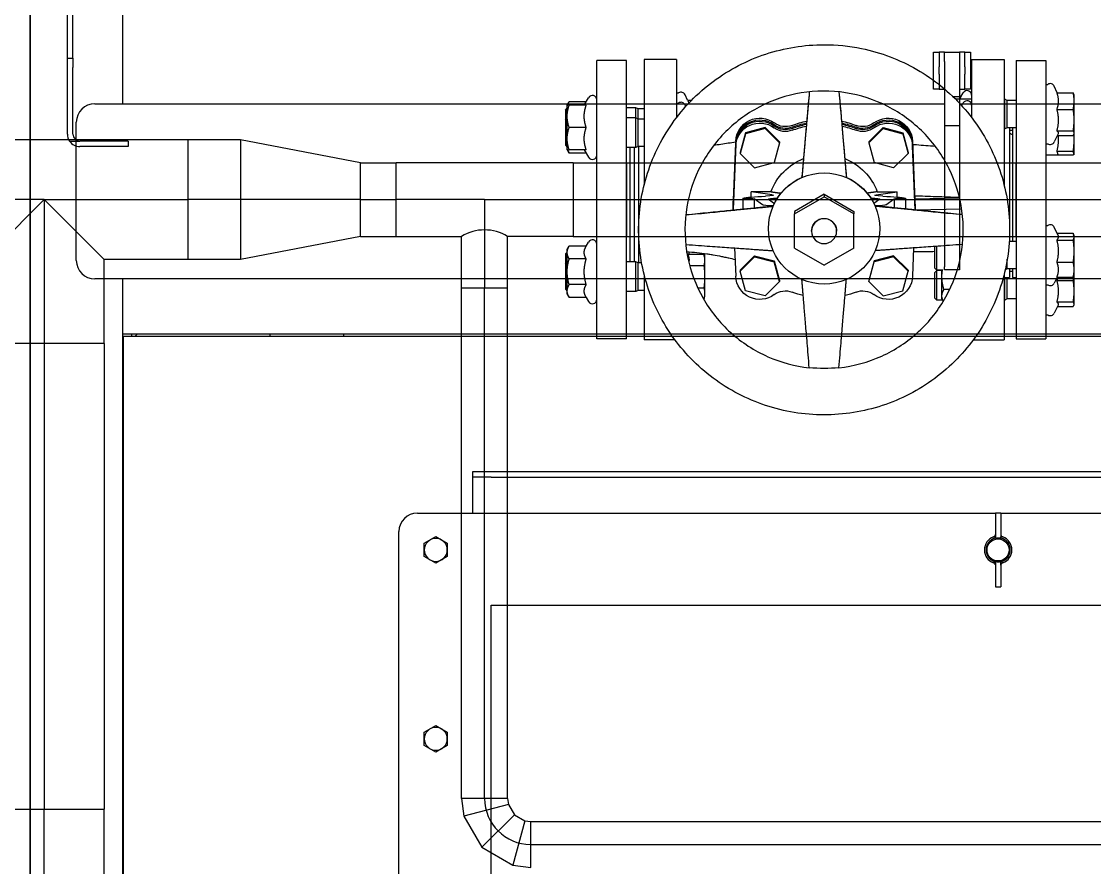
# Model space of a CAD drawing. Extents: x -681219 to -550379, y -242630 to -158199.
# Drawn here: x -578968 to -578386, y -225206 to -224747 of the extents above; entities that cross this region are included whole.
import ezdxf

# ---------------------------------------------------------------- set-up
doc = ezdxf.new("R2010")
doc.units = 0
doc.header["$LTSCALE"] = 1000
doc.linetypes.add('C2', pattern=[17, 14, -1, 1, -1])
doc.layers.get('0').update_dxf_attribs({"linetype": 'CONTINUOUS'})
for name, color, linetype in [('10', 1, 'CONTINUOUS'), ('11028800059', 7, 'CONTINUOUS'), ('AAD0803001', 7, 'CONTINUOUS'), ('C__USERS_YSV001_', 7, 'CONTINUOUS'), ('DOTE_油脂（绿）', 7, 'CONTINUOUS'), ('GBH01201', 7, 'CONTINUOUS'), ('GZDH011001341', 7, 'CONTINUOUS'), ('GZDH011002371', 7, 'CONTINUOUS'), ('GZDH011002691', 7, 'CONTINUOUS'), ('GZDH011002731', 7, 'CONTINUOUS'), ('GZDH011002771', 7, 'CONTINUOUS'), ('GZDH011002981', 7, 'CONTINUOUS'), ('GZDH011003011', 7, 'CONTINUOUS'), ('GZDH011003161', 7, 'CONTINUOUS'), ('GZDH011003171', 7, 'CONTINUOUS'), ('GZDH011030751', 7, 'CONTINUOUS'), ('GZDH011031641', 7, 'CONTINUOUS'), ('PIPE-双管', 4, 'CONTINUOUS'), ('PIPE-油脂（绿）', 3, 'CONTINUOUS'), ('PIPE-给水', 3, 'CONTINUOUS'), ('中心线', 4, 'C2'), ('辅助线', 11, 'CONTINUOUS')]:
    doc.layers.add(name, color=color, linetype=linetype)
doc.layers.add('HEAT EXCHANGER', color=1, linetype='CONTINUOUS', lineweight=25)

# ---------------------------------------------------------------- blocks, each defined once
blk = doc.blocks.new('HEAT EXCHANGER')
at = {"layer": 'HEAT EXCHANGER'}
for p, q in [((4184, -1528.5), (4184, -1028.5)), ((4187, -1528.5), (4187, -1028.5)), ((4184, -1528.5), (4187, -1528.5)), ((4184, -1533.5), (4184, -1528.5)), ((4187, -1528.5), (4187, -1533.5)), ((4184, -1569.7), (4184, -1533.5)), ((4187, -1569.7), (4187, -1533.5)), ((4185.16, -1573.5), (4190.8, -1573.5)), ((4217, -1573.5), (4190.8, -1573.5)), ((4217, -1576.5), (4190.8, -1576.5)), ((4217, -1573.5), (4217, -1576.5))]:
    blk.add_line(p, q, dxfattribs=at)
for radius, start, end in [(6.8, 180, 213.97448), (3.8, 180, 270), (6.8, 213.97448, 270)]:
    blk.add_arc((4190.8, -1569.7), radius, start, end, dxfattribs=at)
blk = doc.blocks.new('fushitu')
at = {"layer": '11028800059', "color": 7, "linetype": 'Continuous'}
for p, q in [((523.5, -1397), (523.5, -1408.74)), ((526.5, -1397), (523.5, -1397)), ((526.5, -1397), (526.5, -1408.74)), ((523.5, -1408.74), (523.5, -1409.86)), ((526.5, -1408.74), (526.5, -1409.86)), ((523.5, -1424.14), (523.5, -1425.26)), ((523.5, -1425.26), (523.5, -1437)), ((526.5, -1425.26), (526.5, -1424.14)), ((526.5, -1425.26), (526.5, -1437)), ((523.5, -1437), (526.5, -1437))]:
    blk.add_line(p, q, dxfattribs=at)
blk.add_circle((525, -1417), 6, dxfattribs=at)
for centre, radius, start, end in [((525, -1417), 7.44, 109.63834, 250.36167), ((525, -1417), 6.56, 104.67124, 255.32876), ((521.98, -1408.57), 1.52, 289.96797, 348.80133), ((525, -1440.96), 30.36, 86.86142, 93.13858), ((528.02, -1408.57), 1.52, 191.19621, 250.05279), ((525, -1417), 6.56, 284.67124, 75.32876), ((525, -1417), 7.44, 289.63834, 70.36167), ((521.98, -1425.43), 1.52, 11.19621, 70.05279), ((525, -1393.04), 30.36, 266.86142, 273.13858), ((528.02, -1425.43), 1.52, 109.96797, 168.80133)]:
    blk.add_arc(centre, radius, start, end, dxfattribs=at)
for centre, major_axis, start_param, end_param in [((525, -1421.48), (0, 10.98), 0.166528, 0.246893), ((525, -1421.48), (0, 10.98), 6.036292, 6.116657), ((525, -1412.52), (0, -10.98), 6.036292, 6.116657), ((525, -1412.52), (0, -10.98), 0.166528, 0.246893)]:
    blk.add_ellipse(centre, major_axis=major_axis, ratio=0.912903, start_param=start_param, end_param=end_param, dxfattribs=at)
for points, knots in [([(523.5, -1409.86), (523.5, -1409.94), (523.48, -1410.03), (523.42, -1410.2), (523.38, -1410.28), (523.24, -1410.45), (523.15, -1410.54), (522.98, -1410.66), (522.91, -1410.69), (522.75, -1410.77), (522.66, -1410.8), (522.55, -1410.83)], [0, 0, 0, 0, 0.25, 0.25, 0.5, 0.5, 0.75, 0.75, 0.875, 0.875, 1, 1, 1, 1]), ([(527.45, -1410.83), (527.34, -1410.8), (527.25, -1410.77), (527.09, -1410.7), (527.03, -1410.66), (526.85, -1410.54), (526.76, -1410.45), (526.63, -1410.29), (526.58, -1410.2), (526.52, -1410.03), (526.5, -1409.94), (526.5, -1409.86)], [0, 0, 0, 0, 0.125, 0.125, 0.25, 0.25, 0.5, 0.5, 0.75, 0.75, 1, 1, 1, 1]), ([(522.55, -1423.17), (522.66, -1423.2), (522.75, -1423.23), (522.91, -1423.3), (522.97, -1423.34), (523.15, -1423.46), (523.24, -1423.55), (523.37, -1423.71), (523.42, -1423.8), (523.48, -1423.97), (523.5, -1424.06), (523.5, -1424.14)], [0, 0, 0, 0, 0.125, 0.125, 0.25, 0.25, 0.5, 0.5, 0.75, 0.75, 1, 1, 1, 1]), ([(526.5, -1424.14), (526.5, -1424.06), (526.52, -1423.97), (526.58, -1423.8), (526.62, -1423.72), (526.76, -1423.55), (526.85, -1423.46), (527.02, -1423.34), (527.09, -1423.31), (527.25, -1423.23), (527.34, -1423.2), (527.45, -1423.17)], [0, 0, 0, 0, 0.25, 0.25, 0.5, 0.5, 0.75, 0.75, 0.875, 0.875, 1, 1, 1, 1])]:
    blk.add_open_spline(points, degree=3, knots=knots, dxfattribs=at)
at = {"layer": 'AAD0803001', "color": 7, "linetype": 'Continuous'}
for p, q in [((213.77, -1413.41), (220, -1409.81)), ((213.77, -1417), (213.77, -1413.41)), ((220, -1409.81), (226.23, -1413.41)), ((226.23, -1413.41), (226.23, -1417)), ((213.77, -1420.6), (213.77, -1417)), ((226.23, -1417), (226.23, -1420.6)), ((220, -1424.19), (213.77, -1420.6)), ((226.23, -1420.6), (220, -1424.19)), ((213.77, -1515.91), (220, -1512.31)), ((220, -1512.31), (226.23, -1515.91)), ((213.77, -1519.5), (213.77, -1515.91)), ((226.23, -1515.91), (226.23, -1519.5)), ((213.77, -1523.1), (213.77, -1519.5)), ((220, -1526.69), (213.77, -1523.1)), ((226.23, -1523.1), (220, -1526.69)), ((226.23, -1519.5), (226.23, -1523.1))]:
    blk.add_line(p, q, dxfattribs=at)
for centre, start, end in [((220, -1417), 0, 180), ((220, -1417), 180, 0), ((220, -1519.5), 0, 180), ((220, -1519.5), 180, 0)]:
    blk.add_arc(centre, 6.23, start, end, dxfattribs=at)
at = {"layer": 'C__USERS_YSV001_', "color": 7, "linetype": 'Continuous'}
for p, q in [((170, -1300), (170, -1301)), ((50.5, -1420), (50, -1420))]:
    blk.add_line(p, q, dxfattribs=at)
at = {"layer": 'GBH01201', "color": 7, "linetype": 'Continuous'}
for p, q in [((50.5, -1434.5), (50, -1434.5)), ((50, -1471.5), (50.5, -1471.5))]:
    blk.add_line(p, q, dxfattribs=at)
at = {"layer": 'GZDH011001341', "color": 7, "linetype": 'Continuous'}
for p, q in [((57, -1301), (58, -1300)), ((130, -1300), (130, -1301)), ((50, -1308), (50.5, -1307.5)), ((50.5, -1380), (50, -1380))]:
    blk.add_line(p, q, dxfattribs=at)
at = {"layer": 'GZDH011002371', "color": 7, "linetype": 'Continuous'}
for p, q in [((210, -1397), (523.5, -1397)), ((526.5, -1397), (840, -1397)), ((200, -1837), (200, -1407)), ((250, -1797), (250, -1447)), ((250, -1447), (800, -1447))]:
    blk.add_line(p, q, dxfattribs=at)
blk.add_arc((210, -1407), 10, 90, 180, dxfattribs=at)
at = {"layer": 'GZDH011002691', "color": 7, "linetype": 'Continuous'}
for p, q in [((50.5, -1301), (50.5, -1307.8)), ((50.5, -1301), (1949.5, -1301)), ((50.5, -1307.8), (50.5, -1800))]:
    blk.add_line(p, q, dxfattribs=at)
at = {"layer": 'GZDH011002731', "color": 7, "linetype": 'Continuous'}
for p, q in [((490, -1155), (490, -1147)), ((490, -1147), (493, -1147)), ((496, -1147), (493, -1147)), ((493, -1147), (493, -1155)), ((507, -1147), (504, -1147)), ((507, -1147), (510, -1147)), ((507, -1155), (507, -1147)), ((510, -1147), (510, -1155)), ((490, -1159), (490, -1155)), ((493, -1159), (493, -1155)), ((507, -1155), (507, -1159)), ((510, -1155), (510, -1159)), ((490, -1167), (490, -1159)), ((493, -1159), (493, -1167)), ((507, -1167), (507, -1159)), ((510, -1159), (510, -1167)), ((493, -1167), (490, -1167)), ((493, -1167), (496, -1167)), ((504, -1167), (507, -1167)), ((510, -1167), (507, -1167))]:
    blk.add_line(p, q, dxfattribs=at)
at = {"layer": 'GZDH011002771', "color": 7, "linetype": 'Continuous'}
blk.add_line((50, -1100), (50, -1175), dxfattribs=at)
at = {"layer": 'GZDH011002981', "color": 7, "linetype": 'Continuous'}
for p, q in [((50, -1270), (50, -1295.5)), ((50, -1295.5), (50, -1300)), ((1950, -1300), (50, -1300))]:
    blk.add_line(p, q, dxfattribs=at)
at = {"layer": 'GZDH011003011', "color": 7, "linetype": 'Continuous'}
for p, q in [((0, 1800), (0, -1800)), ((0, -1800), (0, 1800)), ((50, -1300), (50, -1800))]:
    blk.add_line(p, q, dxfattribs=at)
at = {"layer": 'GZDH011003161', "color": 7, "linetype": 'Continuous'}
for p, q in [((496, -1152), (496, -1147)), ((496, -1147), (504, -1147)), ((496, -1152), (496, -1187)), ((504, -1147), (504, -1152)), ((504, -1152), (504, -1187)), ((496, -1187), (496, -1263.39)), ((504, -1187), (496, -1187)), ((504, -1187), (504, -1263.39)), ((496, -1265), (496, -1263.39)), ((504, -1265), (496, -1265)), ((504, -1263.39), (504, -1265))]:
    blk.add_line(p, q, dxfattribs=at)
at = {"layer": 'GZDH011003171', "color": 7, "linetype": 'Continuous'}
for p, q in [((35, -1175), (496, -1175)), ((504, -1175), (1496, -1175)), ((25, -1260), (25, -1185)), ((1965, -1270), (35, -1270))]:
    blk.add_line(p, q, dxfattribs=at)
for centre, start, end in [((35, -1185), 90, 180), ((35, -1260), 180, 270)]:
    blk.add_arc(centre, 10, start, end, dxfattribs=at)
at = {"layer": 'GZDH011030751', "color": 7, "linetype": 'Continuous'}
for p, q in [((240, -1374.5), (250, -1374.5)), ((240, -1377.5), (240, -1374.5)), ((240, -1381.3), (240, -1377.5)), ((250, -1377.5), (240, -1377.5)), ((250, -1374.5), (800, -1374.5)), ((250, -1377.5), (800, -1377.5)), ((240, -1397), (240, -1381.3))]:
    blk.add_line(p, q, dxfattribs=at)
at = {"layer": 'GZDH011031641', "color": 7, "linetype": 'Continuous'}
for p, q in [((50.5, -1303), (50, -1303)), ((55, -1300), (55, -1301))]:
    blk.add_line(p, q, dxfattribs=at)
at = {"layer": '辅助线'}
blk.add_blockref('HEAT EXCHANGER', (-4163.82, 378.26), dxfattribs=at)
blk = doc.blocks.new('24SE')
at = {"layer": '10', "color": 0}
for p, q in [((-549017.46, -184610.71), (-549017.46, -184459.78)), ((-549001.36, -184459.78), (-549017.46, -184459.78)), ((-549001.36, -184610.71), (-549001.36, -184459.78)), ((-548991.8, -184459.28), (-548991.8, -184527.19)), ((-548974.19, -184459.28), (-548991.8, -184459.28)), ((-548974.19, -184459.28), (-548974.19, -184490.69)), ((-548814.2, -184459.28), (-548814.2, -184490.69)), ((-548814.2, -184459.28), (-548796.59, -184459.28)), ((-548796.59, -184459.28), (-548796.59, -184527.19)), ((-548790.05, -184459.78), (-548790.05, -184610.71)), ((-548790.05, -184459.78), (-548773.95, -184459.78)), ((-548773.95, -184459.78), (-548773.95, -184610.71)), ((-548773.95, -184472.72), (-548772.87, -184472.72)), ((-548767.72, -184477.22), (-548769.35, -184473.71)), ((-549024.32, -184484.04), (-549021.96, -184479.96)), ((-548974.19, -184477.37), (-548973.11, -184477.37)), ((-548968.23, -184481.27), (-548969.59, -184478.37)), ((-548819.98, -184479.53), (-548824.14, -184479.53)), ((-548819.98, -184479.53), (-548818.71, -184477.32)), ((-548767.99, -184477.22), (-548759.2, -184477.22)), ((-548758.76, -184478.25), (-548758.82, -184478.02)), ((-548758.76, -184478.25), (-548758.76, -184481.75)), ((-549034.56, -184486.66), (-549033.56, -184485.65)), ((-549033.56, -184484.04), (-549032.48, -184482.17)), ((-549033.56, -184490.08), (-549033.56, -184484.04)), ((-549023.24, -184482.17), (-549032.48, -184482.17)), ((-549023.24, -184484.04), (-549032.48, -184484.04)), ((-548996.33, -184485.42), (-549001.36, -184485.42)), ((-548996.33, -184490.89), (-548996.33, -184485.42)), ((-548995.09, -184486.04), (-548996.33, -184485.42)), ((-548974.19, -184482.84), (-548973.11, -184482.84)), ((-548969.2, -184484.67), (-548969.59, -184483.84)), ((-548968.23, -184481.27), (-548966.01, -184481.27)), ((-548814.2, -184480.77), (-548822.88, -184480.77)), ((-548819.56, -184484.26), (-548818.71, -184482.79)), ((-548796.09, -184480.77), (-548796.59, -184480.77)), ((-548796.09, -184496.87), (-548796.09, -184480.77)), ((-548794.86, -184481.39), (-548796.09, -184480.77)), ((-548794.86, -184496.25), (-548794.86, -184481.39)), ((-548790.05, -184481.39), (-548794.86, -184481.39)), ((-548758.76, -184481.75), (-548758.76, -184492.09)), ((-549034.56, -184486.66), (-549034.56, -184492.13)), ((-549034.56, -184492.13), (-549033.56, -184491.12)), ((-549033.56, -184502.15), (-549033.56, -184490.08)), ((-548996.33, -184490.89), (-549001.36, -184490.89)), ((-548996.33, -184506.99), (-548996.33, -184490.89)), ((-548995.09, -184491.51), (-548996.33, -184490.89)), ((-548995.09, -184491.51), (-548995.09, -184486.04)), ((-548991.8, -184486.04), (-548995.09, -184486.04)), ((-548995.09, -184506.37), (-548995.09, -184491.51)), ((-548991.8, -184491.51), (-548995.09, -184491.51)), ((-548767.99, -184486.29), (-548759.2, -184486.29)), ((-549034.56, -184492.13), (-549034.56, -184505.76)), ((-549023.24, -184496.11), (-549032.48, -184496.11)), ((-548926.2, -184496.1), (-548936.86, -184498.95)), ((-548926.2, -184496.66), (-548936.86, -184499.51)), ((-548918.4, -184503.89), (-548926.2, -184496.1)), ((-548926.2, -184496.1), (-548926.2, -184496.66)), ((-548918.4, -184504.45), (-548926.2, -184496.66)), ((-548869.99, -184503.89), (-548862.19, -184496.1)), ((-548869.99, -184504.45), (-548862.19, -184496.66)), ((-548862.19, -184496.1), (-548851.53, -184498.95)), ((-548862.19, -184496.1), (-548862.19, -184496.66)), ((-548862.19, -184496.66), (-548851.53, -184499.51)), ((-548796.09, -184496.87), (-548796.59, -184496.87)), ((-548794.86, -184496.25), (-548796.09, -184496.87)), ((-548790.05, -184496.25), (-548794.86, -184496.25)), ((-548793.58, -184496.25), (-548793.58, -184557.94)), ((-548792.07, -184496.25), (-548792.07, -184557.94)), ((-548758.76, -184492.09), (-548758.76, -184499.16)), ((-549033.56, -184508.19), (-549033.56, -184502.15)), ((-548936.86, -184498.95), (-548939.72, -184509.59)), ((-548936.86, -184499.51), (-548939.72, -184510.15)), ((-548936.86, -184498.95), (-548936.86, -184499.51)), ((-548851.53, -184498.95), (-548848.67, -184509.59)), ((-548851.53, -184498.95), (-548851.53, -184499.51)), ((-548851.53, -184499.51), (-548848.67, -184510.15)), ((-548792.07, -184497.69), (-548793.58, -184497.69)), ((-548792.07, -184500.13), (-548793.58, -184499.26)), ((-548767.34, -184499.62), (-548769.35, -184503.93)), ((-548767.99, -184497.89), (-548759.2, -184497.89)), ((-548767.72, -184500.42), (-548759.2, -184500.42)), ((-548758.76, -184499.38), (-548758.82, -184499.62)), ((-548758.76, -184499.16), (-548758.76, -184499.38)), ((-548758.76, -184499.38), (-548758.76, -184502.93)), ((-548758.76, -184502.93), (-548758.76, -184510.94)), ((-549034.56, -184505.76), (-549033.56, -184506.76)), ((-549033.56, -184508.19), (-549032.48, -184510.05)), ((-549023.24, -184508.19), (-549032.48, -184508.19)), ((-549024.32, -184508.19), (-549021.96, -184512.26)), ((-548996.33, -184506.99), (-549001.36, -184506.99)), ((-548999.35, -184568.97), (-548999.35, -184506.99)), ((-548997.08, -184568.97), (-548997.08, -184506.99)), ((-548995.09, -184506.37), (-548996.33, -184506.99)), ((-548991.8, -184506.37), (-548995.09, -184506.37)), ((-548994.82, -184506.37), (-548994.82, -184569.59)), ((-548943.54, -184539.85), (-548942.13, -184504.55)), ((-548942.13, -184505.23), (-548943.54, -184540.53)), ((-548943.51, -184540.84), (-548942.13, -184506.22)), ((-548942.13, -184503.57), (-548943.48, -184537.36)), ((-548918.4, -184504.45), (-548921.25, -184515.09)), ((-548918.4, -184503.89), (-548918.4, -184504.45)), ((-548869.99, -184503.89), (-548869.99, -184504.45)), ((-548869.99, -184504.45), (-548867.14, -184515.09)), ((-548846.26, -184503.57), (-548844.97, -184535.86)), ((-548844.85, -184539.85), (-548846.26, -184504.55)), ((-548846.26, -184505.23), (-548844.85, -184540.53)), ((-548844.88, -184540.84), (-548846.26, -184506.22)), ((-548834.33, -184505.78), (-548834.33, -184506.37)), ((-548773.95, -184504.92), (-548772.87, -184504.92)), ((-548767.99, -184508.9), (-548759.2, -184508.9)), ((-549023.24, -184510.05), (-549032.48, -184510.05)), ((-548939.72, -184509.59), (-548939.72, -184510.15)), ((-548939.72, -184510.15), (-548931.92, -184517.94)), ((-548848.67, -184510.15), (-548856.48, -184517.94)), ((-548848.67, -184509.59), (-548848.67, -184510.15)), ((-548773.95, -184510.94), (-548758.86, -184510.94)), ((-548931.92, -184517.94), (-548921.25, -184515.09)), ((-548856.48, -184517.94), (-548867.14, -184515.09)), ((-548906.27, -184523.16), (-548906.25, -184522.92)), ((-548906.27, -184523.3), (-548906.27, -184523.16)), ((-548882.14, -184522.92), (-548882.12, -184523.16)), ((-548882.12, -184523.3), (-548882.12, -184523.16)), ((-548923.01, -184530.98), (-548933.78, -184530.98)), ((-548933.78, -184533.84), (-548933.78, -184530.98)), ((-548922.45, -184532.66), (-548933.78, -184530.98)), ((-548894.2, -184532.35), (-548910.3, -184541.62)), ((-548894.2, -184532.35), (-548878.1, -184541.62)), ((-548894.2, -184532.35), (-548894.2, -184533.72)), ((-548865.94, -184532.66), (-548854.61, -184530.98)), ((-548865.38, -184530.98), (-548854.61, -184530.98)), ((-548854.61, -184533.84), (-548854.61, -184530.98)), ((-548943.54, -184537.56), (-548943.54, -184539.85)), ((-548943.48, -184537.36), (-548943.48, -184536.05)), ((-548943.48, -184536.05), (-548943.43, -184536.05)), ((-548938.37, -184534.44), (-548938.37, -184540.33)), ((-548927.7, -184538.05), (-548932.15, -184534.86)), ((-548932.15, -184534.86), (-548932.15, -184539.72)), ((-548924.34, -184535.03), (-548921.19, -184537.28)), ((-548910.3, -184542.99), (-548894.2, -184533.72)), ((-548878.1, -184542.99), (-548894.2, -184533.72)), ((-548864.06, -184535.03), (-548867.2, -184537.28)), ((-548860.69, -184538.05), (-548856.24, -184534.86)), ((-548856.24, -184534.86), (-548856.24, -184539.72)), ((-548850.02, -184534.44), (-548850.02, -184540.33)), ((-548844.97, -184534.77), (-548820.75, -184534.31)), ((-548844.85, -184537.78), (-548844.97, -184534.77)), ((-548844.97, -184534.77), (-548844.97, -184535.86)), ((-548844.85, -184537.78), (-548844.85, -184539.85)), ((-548943.54, -184539.85), (-548943.53, -184540.19)), ((-548943.54, -184540.84), (-548943.54, -184540.53)), ((-548922.1, -184538.73), (-548921.86, -184538.71)), ((-548921.86, -184538.85), (-548921.86, -184538.71)), ((-548910.3, -184541.62), (-548910.3, -184542.99)), ((-548910.3, -184561.54), (-548910.3, -184542.99)), ((-548878.1, -184541.62), (-548878.1, -184542.99)), ((-548878.1, -184561.54), (-548878.1, -184542.99)), ((-548866.53, -184538.71), (-548866.29, -184538.73)), ((-548866.53, -184538.85), (-548866.53, -184538.71)), ((-548844.85, -184539.85), (-548844.87, -184540.19)), ((-548844.85, -184540.79), (-548819.58, -184540.31)), ((-548844.85, -184540.53), (-548844.85, -184540.84)), ((-548773.95, -184549.27), (-548772.87, -184549.27)), ((-548900.99, -184552.27), (-548900.99, -184552.34)), ((-548887.4, -184552.27), (-548887.4, -184552.34)), ((-548767.49, -184554.26), (-548769.35, -184550.26)), ((-548767.87, -184553.43), (-548759.2, -184553.43)), ((-548758.76, -184554.8), (-548758.91, -184554.26)), ((-548758.76, -184554.8), (-548758.76, -184555.32)), ((-548758.76, -184555.32), (-548758.76, -184563.18)), ((-549033.56, -184562.3), (-549032.48, -184560.43)), ((-549023.24, -184560.43), (-549032.48, -184560.43)), ((-549023.24, -184560.43), (-549021.96, -184558.23)), ((-548942.74, -184561.46), (-548942.13, -184576.81)), ((-548910.3, -184561.54), (-548894.2, -184570.81)), ((-548878.1, -184561.54), (-548894.2, -184570.81)), ((-548845.65, -184561.46), (-548846.26, -184576.81)), ((-548834.33, -184560.66), (-548834.33, -184572.18)), ((-548833.09, -184573.42), (-548833.09, -184560.58)), ((-548790.05, -184557.94), (-548793.78, -184557.94)), ((-548767.99, -184557.21), (-548759.2, -184557.21)), ((-549034.56, -184564.73), (-549033.56, -184563.72)), ((-549034.56, -184564.73), (-549034.56, -184570.2)), ((-549033.56, -184563.92), (-549033.56, -184562.3)), ((-549033.56, -184574.38), (-549033.56, -184563.92)), ((-548968.23, -184564.82), (-548968.64, -184563.94)), ((-548968.23, -184564.82), (-548959.43, -184564.82)), ((-548959, -184566.45), (-548959.43, -184564.82)), ((-548959, -184564.45), (-548959, -184566.26)), ((-548959, -184566.26), (-548959, -184566.45)), ((-548959, -184566.45), (-548959, -184567.87)), ((-548939.72, -184573.44), (-548931.92, -184565.66)), ((-548939.72, -184574.01), (-548931.92, -184566.22)), ((-548931.92, -184565.66), (-548921.25, -184568.51)), ((-548931.92, -184565.66), (-548931.92, -184566.22)), ((-548931.92, -184566.22), (-548921.25, -184569.07)), ((-548856.48, -184565.66), (-548867.14, -184568.51)), ((-548856.48, -184566.22), (-548867.14, -184569.07)), ((-548848.67, -184573.44), (-548856.48, -184565.66)), ((-548856.48, -184565.66), (-548856.48, -184566.22)), ((-548848.67, -184574.01), (-548856.48, -184566.22)), ((-548758.76, -184563.18), (-548758.76, -184573.22)), ((-549034.56, -184570.2), (-549033.56, -184569.2)), ((-549034.56, -184570.2), (-549034.56, -184583.83)), ((-549023.24, -184567.41), (-549032.48, -184567.41)), ((-548996.33, -184568.97), (-549001.36, -184568.97)), ((-548996.33, -184585.07), (-548996.33, -184568.97)), ((-548995.09, -184569.59), (-548996.33, -184568.97)), ((-548995.09, -184584.45), (-548995.09, -184569.59)), ((-548993.19, -184569.59), (-548995.09, -184569.59)), ((-548967.13, -184570.92), (-548959.43, -184570.92)), ((-548959, -184567.87), (-548959, -184577.02)), ((-548921.25, -184568.51), (-548918.4, -184579.14)), ((-548921.25, -184568.51), (-548921.25, -184569.07)), ((-548918.4, -184579.71), (-548921.25, -184569.07)), ((-548867.14, -184568.51), (-548869.99, -184579.14)), ((-548869.99, -184579.71), (-548867.14, -184569.07)), ((-548867.14, -184568.51), (-548867.14, -184569.07)), ((-548834.33, -184572.18), (-548833.09, -184573.42)), ((-548794.86, -184572.8), (-548795.97, -184573.35)), ((-548794.86, -184572.8), (-548794.86, -184567.57)), ((-548790.05, -184572.8), (-548794.86, -184572.8)), ((-548793.58, -184572.8), (-548793.58, -184577.51)), ((-548792.07, -184572.8), (-548792.07, -184577.51)), ((-548767.99, -184569.14), (-548759.2, -184569.14)), ((-549033.56, -184584.83), (-549033.56, -184574.38)), ((-548991.8, -184576.01), (-548991.8, -184611.21)), ((-548959, -184577.02), (-548959, -184586.17)), ((-548939.72, -184573.44), (-548939.72, -184574.01)), ((-548936.86, -184584.64), (-548939.72, -184574.01)), ((-548851.53, -184584.64), (-548848.67, -184574.01)), ((-548848.67, -184573.44), (-548848.67, -184574.01)), ((-548834.33, -184574.86), (-548833.09, -184573.62)), ((-548834.33, -184574.86), (-548834.33, -184588.49)), ((-548830.3, -184573.42), (-548833.09, -184573.42)), ((-548833.09, -184589.72), (-548833.09, -184573.62)), ((-548830.3, -184573.62), (-548833.09, -184573.62)), ((-548830.3, -184577.02), (-548830.3, -184573.3)), ((-548830.3, -184587.47), (-548830.3, -184577.02)), ((-548796.59, -184576.01), (-548796.59, -184611.21)), ((-548796.59, -184577.51), (-548793.58, -184577.51)), ((-548796.09, -184589.72), (-548796.09, -184577.51)), ((-548794.86, -184589.1), (-548794.86, -184577.51)), ((-548792.07, -184574.24), (-548793.58, -184574.24)), ((-548792.07, -184577.51), (-548790.05, -184577.51)), ((-548767.87, -184577.3), (-548769.35, -184580.48)), ((-548767.99, -184577.3), (-548759.2, -184577.3)), ((-548758.76, -184575.93), (-548758.91, -184576.48)), ((-548758.76, -184573.22), (-548758.76, -184575.93)), ((-548758.76, -184575.93), (-548758.76, -184584.94)), ((-549034.56, -184583.83), (-549033.56, -184584.84)), ((-549033.56, -184586.45), (-549033.56, -184584.83)), ((-549023.24, -184581.35), (-549032.48, -184581.35)), ((-548995.09, -184584.45), (-548996.33, -184585.07)), ((-548991.8, -184584.45), (-548995.09, -184584.45)), ((-548962.72, -184583.12), (-548959.43, -184583.12)), ((-548926.2, -184587.49), (-548936.86, -184584.64)), ((-548918.4, -184579.71), (-548926.2, -184587.49)), ((-548918.4, -184579.14), (-548918.4, -184579.71)), ((-548869.99, -184579.14), (-548869.99, -184579.71)), ((-548869.99, -184579.71), (-548862.19, -184587.49)), ((-548862.19, -184587.49), (-548851.53, -184584.64)), ((-548826.08, -184583.99), (-548829.22, -184583.99)), ((-548773.95, -184581.47), (-548772.87, -184581.47)), ((-548767.99, -184579.14), (-548759.2, -184579.14)), ((-549033.56, -184586.45), (-549032.48, -184588.32)), ((-549023.24, -184588.32), (-549032.48, -184588.32)), ((-549023.24, -184588.32), (-549021.96, -184590.53)), ((-548996.33, -184585.07), (-549001.36, -184585.07)), ((-548959.56, -184589.22), (-548959.43, -184589.22)), ((-548959, -184587.58), (-548959.43, -184589.22)), ((-548959, -184586.17), (-548959, -184587.58)), ((-548834.33, -184588.49), (-548833.09, -184589.72)), ((-548829.94, -184589.72), (-548833.09, -184589.72)), ((-548830.3, -184589.09), (-548830.3, -184587.47)), ((-548830.3, -184589.09), (-548829.54, -184590.41)), ((-548796.09, -184589.72), (-548796.59, -184589.72)), ((-548794.86, -184589.1), (-548796.09, -184589.72)), ((-548790.05, -184589.1), (-548794.86, -184589.1)), ((-548758.76, -184584.94), (-548758.76, -184592.01)), ((-548767.34, -184592.47), (-548769.35, -184596.78)), ((-548767.99, -184590.74), (-548759.2, -184590.74)), ((-548767.72, -184593.27), (-548759.2, -184593.27)), ((-548758.76, -184592.24), (-548758.82, -184592.47)), ((-548758.76, -184592.01), (-548758.76, -184592.24)), ((-548773.95, -184597.77), (-548772.87, -184597.77)), ((-549001.36, -184610.71), (-549017.46, -184610.71)), ((-548975.16, -184611.21), (-548991.8, -184611.21)), ((-548813.23, -184611.21), (-548796.59, -184611.21)), ((-548790.05, -184610.71), (-548773.95, -184610.71))]:
    blk.add_line(p, q, dxfattribs=at)
for centre, start, end in [((-548771.54, -184474.73), 25, 123.55731), ((-549019.87, -184481.17), 0, 150), ((-548971.78, -184479.39), 25, 123.55731), ((-548816.62, -184478.53), 0, 150), ((-548971.78, -184484.86), 25, 123.55731), ((-548816.62, -184484), 0, 150), ((-548771.54, -184502.91), 236.44269, 335), ((-549019.87, -184511.05), 210, 0), ((-548771.54, -184551.28), 25, 123.55731), ((-549019.87, -184559.44), 0, 150), ((-548771.54, -184579.45), 236.44269, 335), ((-549019.87, -184589.32), 210, 0), ((-548771.54, -184595.76), 236.44269, 335)]:
    blk.add_arc(centre, 2.41, start, end, dxfattribs=at)
at = {"layer": '10', "color": 0, "extrusion": (0, 0, -1)}
for centre, major_axis, ratio, start_param, end_param in [((-548929.06, -184504.09), (-13.08, 0), 0.997554, 0.039817, 2.214192), ((-548929.06, -184505.07), (-13.08, 0), 0.997554, 0.039817, 2.214192), ((-548859.33, -184504.09), (13.08, 0), 0.997554, 4.068994, 6.243368), ((-548859.33, -184505.07), (13.08, 0), 0.997554, 4.068994, 6.243368), ((-548929.06, -184505.75), (-13.08, 0), 0.997554, 0.039817, 2.214192), ((-548929.06, -184506.74), (-13.08, 0), 0.997554, 0.039817, 2.214192), ((-548915.18, -184485.62), (10.06, 0), 0.997554, 1.196312, 2.214192), ((-548915.18, -184486.6), (10.06, 0), 0.997554, 1.196312, 2.214192), ((-548915.18, -184487.28), (-10.06, 0), 0.997554, 4.337905, 5.355784), ((-548915.18, -184488.27), (-10.06, 0), 0.997554, 4.337905, 5.355784), ((-548894.2, -184538.87), (-47.29, 0), 0.997554, 1.196312, 1.369856), ((-548894.2, -184539.85), (-47.29, 0), 0.997554, 1.196312, 1.367986), ((-548894.2, -184540.53), (-47.29, 0), 0.997554, 1.196312, 1.366697), ((-548894.2, -184541.52), (-47.29, 0), 0.997554, 1.196312, 1.364826), ((-548894.2, -184538.87), (-47.29, 0), 0.997554, 1.771737, 1.945281), ((-548894.2, -184539.85), (-47.29, 0), 0.997554, 1.773606, 1.945281), ((-548894.2, -184540.53), (-47.29, 0), 0.997554, 1.774895, 1.945281), ((-548894.2, -184541.52), (-47.29, 0), 0.997554, 1.776767, 1.945281), ((-548873.22, -184485.62), (-10.06, 0), 0.997554, 4.068994, 5.086873), ((-548873.22, -184486.6), (-10.06, 0), 0.997554, 4.068994, 5.086873), ((-548873.22, -184487.28), (10.06, 0), 0.997554, 0.927401, 1.945281), ((-548873.22, -184488.27), (10.06, 0), 0.997554, 0.927401, 1.945281), ((-548859.33, -184505.75), (13.08, 0), 0.997554, 4.068994, 6.243368), ((-548859.33, -184506.74), (13.08, 0), 0.997554, 4.068994, 6.243368), ((-548894.2, -184541.52), (-30.69, 0), 0.997554, 0.351453, 1.197253), ((-548894.2, -184541.52), (30.69, 0), 0.997554, 5.085932, 5.931732), ((-548894.2, -184550.89), (-30.19, 0), 0.997554, 1.159279, 1.982313), ((-548894.2, -184550.75), (-30.19, 0), 0.997554, 0.411517, 1.159279), ((-548894.2, -184550.89), (-30.19, 0), 0.997554, 0.411517, 1.159279), ((-548894.2, -184550.75), (30.19, 0), 0.997554, 5.123906, 5.871668), ((-548894.2, -184550.89), (30.19, 0), 0.997554, 5.123906, 5.871668), ((-548914.32, -184534.96), (-25.16, 0), 0.069902, 0.297783, 1.087952), ((-548939.48, -184534.96), (7.46, 0), 0.069902, 4.86128, 6.08889), ((-548916.69, -184537.97), (-11.07, 0), 0.069902, 5.196916, 6.186038), ((-548929.74, -184532.9), (8.05, 0), 0.069902, 5.844141, 7.371137), ((-548914.32, -184534.96), (-10.06, 0), 0.069902, 6.186038, 7.311717), ((-548874.07, -184534.96), (10.06, 0), 0.069902, 5.254653, 6.380333), ((-548858.66, -184532.9), (-8.05, 0), 0.069902, 5.195234, 6.722229), ((-548871.71, -184537.97), (11.07, 0), 0.069902, 0.097148, 1.086269), ((-548874.07, -184534.96), (25.16, 0), 0.069902, 5.195234, 5.985403), ((-548848.92, -184534.96), (-7.46, 0), 0.069902, 0.194295, 1.421905), ((-548894.2, -184550.89), (-30.19, 0), 0.997554, 5.871668, 6.694702), ((-548894.2, -184550.89), (30.19, 0), 0.997554, 5.871668, 6.694702), ((-548894.2, -184552.27), (-6.79, 0), 0.997554, 0, 3.141593), ((-548894.2, -184550.89), (-30.19, 0), 0.997554, 5.123906, 5.871668), ((-548894.2, -184550.89), (30.19, 0), 0.997554, 0.411517, 1.159279), ((-548929.06, -184576.29), (-13.08, 0), 0.997554, 4.068994, 6.243368), ((-548894.2, -184550.89), (-30.19, 0), 0.997554, 4.300872, 5.123906), ((-548859.33, -184576.29), (13.08, 0), 0.997554, 0.039817, 2.214192), ((-548915.18, -184594.76), (-10.06, 0), 0.997554, 0.927401, 1.945281), ((-548873.22, -184594.76), (10.06, 0), 0.997554, 4.337905, 5.355784), ((-548894.2, -184541.52), (-47.29, 0), 0.997554, 4.954386, 5.086873), ((-548894.2, -184541.52), (-47.29, 0), 0.997554, 4.337905, 4.470392), ((-548894.2, -184551.57), (-75.47, 0), 0.997554, 4.605531, 4.819247)]:
    blk.add_ellipse(centre, major_axis=major_axis, ratio=ratio, start_param=start_param, end_param=end_param, dxfattribs=at)
blk.add_ellipse((-548894.2, -184552.34), major_axis=(6.79, 0), ratio=0.997554, dxfattribs=at)
at = {"layer": '10', "color": 0}
for points, knots in [([(-548894.2, -184451.2), (-548904.93, -184451.2), (-548915.67, -184452.92), (-548936.05, -184459.67), (-548945.69, -184464.68), (-548962.91, -184477.47), (-548970.48, -184485.26), (-548982.79, -184502.81), (-548987.52, -184512.57), (-548993.67, -184533.09), (-548995.09, -184543.84), (-548994.46, -184565.25), (-548992.41, -184575.9), (-548985.07, -184596.02), (-548979.77, -184605.49), (-548966.46, -184622.28), (-548958.44, -184629.61), (-548940.51, -184641.37), (-548930.59, -184645.81), (-548909.85, -184651.35), (-548899.04, -184652.45), (-548877.6, -184651.2), (-548866.99, -184648.85), (-548847.04, -184640.94), (-548837.71, -184635.37), (-548821.26, -184621.59), (-548814.16, -184613.38), (-548802.9, -184595.15), (-548798.75, -184585.12), (-548793.81, -184564.28), (-548793.02, -184553.46), (-548794.9, -184532.13), (-548797.57, -184521.62), (-548806.08, -184501.96), (-548811.92, -184492.82), (-548826.19, -184476.83), (-548834.62, -184469.98), (-548853.22, -184459.28), (-548863.38, -184455.42), (-548880.56, -184451.89), (-548887.38, -184451.2), (-548894.2, -184451.2)], [0, 0, 0, 0, 0.320162, 0.320162, 0.640293, 0.640293, 0.96034, 0.96034, 1.280284, 1.280284, 1.600148, 1.600148, 1.919985, 1.919985, 2.239861, 2.239861, 2.559823, 2.559823, 2.879888, 2.879888, 3.200029, 3.200029, 3.52019, 3.52019, 3.840309, 3.840309, 4.160337, 4.160337, 4.480264, 4.480264, 4.800119, 4.800119, 5.119958, 5.119958, 5.439846, 5.439846, 5.759828, 5.759828, 6.07991, 6.07991, 6.283185, 6.283185, 6.283185, 6.283185]), ([(-548886.15, -184626.42), (-548878.15, -184625.57), (-548870.29, -184623.42), (-548855.64, -184616.78), (-548848.85, -184612.28), (-548837.04, -184601.38), (-548832.01, -184594.98), (-548824.23, -184580.93), (-548821.48, -184573.27), (-548818.53, -184557.49), (-548818.34, -184549.36), (-548820.52, -184533.45), (-548822.9, -184525.67), (-548829.99, -184511.25), (-548834.7, -184504.61), (-548845.98, -184493.15), (-548852.55, -184488.33), (-548866.87, -184480.99), (-548874.62, -184478.48), (-548890.52, -184476.01), (-548898.67, -184476.05), (-548914.55, -184478.69), (-548922.27, -184481.28), (-548936.5, -184488.77), (-548943.02, -184493.65), (-548954.17, -184505.22), (-548958.81, -184511.91), (-548965.76, -184526.39), (-548968.06, -184534.19), (-548970.08, -184550.12), (-548969.8, -184558.25), (-548966.69, -184574.01), (-548963.86, -184581.64), (-548955.93, -184595.62), (-548950.84, -184601.97), (-548938.91, -184612.75), (-548932.07, -184617.18), (-548917.59, -184623.56), (-548909.98, -184625.6), (-548902.25, -184626.42)], [3.248431, 3.248431, 3.248431, 3.248431, 3.568164, 3.568164, 3.888002, 3.888002, 4.207981, 4.207981, 4.528112, 4.528112, 4.848343, 4.848343, 5.168581, 5.168581, 5.488732, 5.488732, 5.808735, 5.808735, 6.128592, 6.128592, 6.448358, 6.448358, 6.768126, 6.768126, 7.087986, 7.087986, 7.407995, 7.407995, 7.728149, 7.728149, 8.048389, 8.048389, 8.368618, 8.368618, 8.688744, 8.688744, 9.008719, 9.008719, 9.31794, 9.31794, 9.31794, 9.31794]), ([(-548942.15, -184503.99), (-548943.5, -184504.23), (-548944.86, -184504.47), (-548948.83, -184505.12), (-548951.46, -184505.51), (-548954.12, -184505.85)], [4.22322, 4.22322, 4.22322, 4.22322, 4.648837, 4.648837, 5.476127, 5.476127, 5.476127, 5.476127]), ([(-548833.86, -184506.4), (-548837.32, -184506.16), (-548840.72, -184505.88), (-548844.78, -184505.54), (-548845.48, -184505.48), (-548846.19, -184505.42)], [2.044505, 2.044505, 2.044505, 2.044505, 3.179256, 3.179256, 3.416997, 3.416997, 3.416997, 3.416997]), ([(-548943.54, -184537.56), (-548943.53, -184537.3), (-548943.52, -184537.05), (-548943.5, -184536.55), (-548943.49, -184536.3), (-548943.48, -184536.05)], [0, 0, 0, 0, 0.0750395, 0.0750395, 0.1501064, 0.1501064, 0.1501064, 0.1501064]), ([(-548845.08, -184533.13), (-548841.26, -184533.25), (-548837.49, -184533.38), (-548829.22, -184533.65), (-548825.14, -184533.79), (-548820.84, -184533.93)], [0.895573, 0.895573, 0.895573, 0.895573, 2.18966, 2.18966, 3.687661, 3.687661, 3.687661, 3.687661]), ([(-548968.72, -184563.44), (-548964.99, -184563.68), (-548961.31, -184564.09), (-548957.03, -184564.74), (-548956.29, -184564.86), (-548955.55, -184564.98)], [0.546332, 0.546332, 0.546332, 0.546332, 1.670374, 1.670374, 1.907027, 1.907027, 1.907027, 1.907027])]:
    blk.add_open_spline(points, degree=3, knots=knots, dxfattribs=at)
for points, weights in [([(-548902.25, -184476.77), (-548905.12, -184509.98), (-548906.27, -184523.3)], [1.02778791643, 1.26949072772, 1.2509960118]), ([(-548902.26, -184476.78), (-548905.1, -184509.63), (-548906.25, -184522.92)], [1.05195286795, 1.17751060992, 1.0562335744]), ([(-548886.14, -184476.77), (-548883.27, -184509.98), (-548882.12, -184523.3)], [1.02773960623, 1.2694466471, 1.25096793703]), ([(-548886.13, -184476.78), (-548883.29, -184509.63), (-548882.14, -184522.92)], [1.05195286794, 1.17751060991, 1.0562335744]), ([(-548820.59, -184480.77), (-548820.36, -184480.17), (-548819.98, -184479.53)], [1.04020484234, 1.04194258496, 1.0347689745]), ([(-548767.99, -184477.22), (-548766.57, -184481.75), (-548767.99, -184486.29)], [1.12773526988, 1.30219652328, 1.12773526988]), ([(-548758.82, -184478.02), (-548758.92, -184477.64), (-548759.2, -184477.22)], [1.01792538948, 1.02344563662, 1]), ([(-548759.2, -184477.22), (-548758.76, -184479.65), (-548758.76, -184481.75)], [1, 1.0379548493, 1]), ([(-549032.48, -184484.04), (-549033.56, -184484.04), (-549033.56, -184484.04)], [1, 1.0379548493, 1]), ([(-549033.56, -184490.08), (-549033.56, -184487.27), (-549032.48, -184484.04)], [1, 1.0379548493, 1]), ([(-549033.31, -184484.04), (-549033.05, -184483.15), (-549032.48, -184482.17)], [1.01895290532, 1.01965956375, 1]), ([(-549024.32, -184490.08), (-549024.32, -184487.27), (-549023.24, -184484.04)], [1, 1.05584498541, 1.0347689745]), ([(-548968.23, -184481.27), (-548967.82, -184482.16), (-548967.63, -184482.96)], [1.12773526988, 1.17357773032, 1.19532852412]), ([(-548758.76, -184481.75), (-548758.76, -184483.86), (-548759.2, -184486.29)], [1, 1.0379548493, 1]), ([(-549032.48, -184496.11), (-549033.56, -184492.88), (-549033.56, -184490.08)], [1, 1.0379548493, 1]), ([(-549023.24, -184496.11), (-549024.32, -184492.88), (-549024.32, -184490.08)], [1.0347689745, 1.05584498541, 1]), ([(-548767.99, -184486.29), (-548766.57, -184492.09), (-548767.99, -184497.89)], [1.12773526988, 1.30219652328, 1.12773526988]), ([(-548759.2, -184486.29), (-548758.76, -184489.4), (-548758.76, -184492.09)], [1, 1.0379548493, 1]), ([(-549033.56, -184502.15), (-549033.56, -184499.35), (-549032.48, -184496.11)], [1, 1.0379548493, 1]), ([(-549024.32, -184502.15), (-549024.32, -184499.35), (-549023.24, -184496.11)], [1, 1.05584498541, 1.0347689745]), ([(-548758.76, -184492.09), (-548758.76, -184494.78), (-548759.2, -184497.89)], [1, 1.0379548493, 1]), ([(-549032.48, -184508.19), (-549033.56, -184504.95), (-549033.56, -184502.15)], [1, 1.0379548493, 1]), ([(-549023.24, -184508.19), (-549024.32, -184504.95), (-549024.32, -184502.15)], [1.0347689745, 1.05584498541, 1]), ([(-548767.99, -184497.89), (-548766.96, -184498.81), (-548767.34, -184499.62)], [1.12773526988, 1.2490826766, 1.20162247899]), ([(-548767.38, -184500.42), (-548766.93, -184504.42), (-548767.99, -184508.9)], [1.19753685504, 1.25395751384, 1.12773526988]), ([(-548759.2, -184497.89), (-548758.76, -184498.57), (-548758.76, -184499.16)], [1, 1.0379548493, 1]), ([(-548758.76, -184499.16), (-548758.76, -184499.74), (-548759.2, -184500.42)], [1, 1.0379548493, 1]), ([(-548758.76, -184502.93), (-548758.76, -184505.7), (-548759.2, -184508.9)], [1, 1.0379548493, 1]), ([(-548758.89, -184499.82), (-548758.76, -184501.41), (-548758.76, -184502.93)], [1.01884907007, 1.02053814224, 1]), ([(-549033.56, -184508.19), (-549033.56, -184508.19), (-549032.48, -184508.19)], [1, 1.0379548493, 1]), ([(-549032.48, -184510.05), (-549033.05, -184509.07), (-549033.31, -184508.19)], [1, 1.01965956375, 1.01895290532]), ([(-548767.99, -184508.9), (-548767.62, -184509.98), (-548767.43, -184510.94)], [1.12773526988, 1.16905700201, 1.19080435286]), ([(-548759.2, -184508.9), (-548758.98, -184509.98), (-548758.88, -184510.94)], [1, 1.01833226984, 1.01895549203]), ([(-548923.01, -184530.98), (-548920.06, -184531.39), (-548917.59, -184531.72)], [1.01145398194, 1.08427919317, 1.15159877877]), ([(-548865.38, -184530.98), (-548868.33, -184531.39), (-548870.8, -184531.72)], [1.01145398194, 1.08427919317, 1.15159877877]), ([(-548969.23, -184543.54), (-548935.4, -184540.17), (-548921.86, -184538.85)], [1.02742224616, 1.26945877403, 1.25096793702]), ([(-548969.21, -184543.39), (-548935.63, -184540.05), (-548922.1, -184538.73)], [1.05135427245, 1.17783110542, 1.05623818561]), ([(-548819.16, -184543.54), (-548853, -184540.17), (-548866.53, -184538.85)], [1.02742224616, 1.26945877403, 1.25096793702]), ([(-548819.18, -184543.39), (-548852.76, -184540.05), (-548866.29, -184538.73)], [1.05132592413, 1.17781265502, 1.0562335744]), ([(-548767.49, -184554.26), (-548766.83, -184555.66), (-548767.99, -184557.21)], [1.18436794708, 1.2666290199, 1.12773526988]), ([(-548759.2, -184553.43), (-548758.76, -184554.45), (-548758.76, -184555.32)], [1, 1.0379548493, 1]), ([(-548758.76, -184555.32), (-548758.76, -184556.2), (-548759.2, -184557.21)], [1, 1.0379548493, 1]), ([(-549033.56, -184563.92), (-549033.56, -184562.3), (-549032.48, -184560.43)], [1, 1.0379548493, 1]), ([(-549024.32, -184563.92), (-549024.32, -184562.3), (-549023.24, -184560.43)], [1, 1.05584498541, 1.0347689745]), ([(-548969.23, -184559.6), (-548935.4, -184561.97), (-548921.86, -184562.94)], [1.02743290537, 1.26950430478, 1.25099601179]), ([(-548819.16, -184559.6), (-548853, -184561.97), (-548866.53, -184562.94)], [1.02738459333, 1.26946021225, 1.25096793702]), ([(-548767.99, -184557.21), (-548766.57, -184563.18), (-548767.99, -184569.14)], [1.12773526988, 1.30219652328, 1.12773526988]), ([(-548759.2, -184557.21), (-548758.76, -184560.41), (-548758.76, -184563.18)], [1, 1.0379548493, 1]), ([(-549032.48, -184567.41), (-549033.56, -184565.54), (-549033.56, -184563.92)], [1, 1.0379548493, 1]), ([(-549023.24, -184567.41), (-549024.32, -184565.54), (-549024.32, -184563.92)], [1.0347689745, 1.05584498541, 1]), ([(-548968.23, -184564.82), (-548967.18, -184567.08), (-548967.6, -184569.08)], [1.12773526988, 1.25192172142, 1.19930931997]), ([(-548967.69, -184563.51), (-548967.58, -184564.17), (-548967.53, -184564.82)], [1.18867511387, 1.20092842881, 1.20747085531]), ([(-548959.43, -184564.82), (-548959, -184566.45), (-548959, -184567.87)], [1, 1.0379548493, 1]), ([(-548959.05, -184564.44), (-548959, -184565.36), (-548959, -184566.26)], [1.01748216863, 1.01365050167, 1]), ([(-548959, -184566.26), (-548959, -184566.36), (-548959, -184566.45)], [1, 1.00138926843, 1.00267683355]), ([(-548758.76, -184563.18), (-548758.76, -184565.95), (-548759.2, -184569.14)], [1, 1.0379548493, 1]), ([(-549033.56, -184574.38), (-549033.56, -184571.14), (-549032.48, -184567.41)], [1, 1.0379548493, 1]), ([(-549024.32, -184574.38), (-549024.32, -184571.14), (-549023.24, -184567.41)], [1, 1.05584498541, 1.0347689745]), ([(-548959, -184567.87), (-548959, -184569.28), (-548959.43, -184570.92)], [1, 1.0379548493, 1]), ([(-548959.43, -184570.92), (-548959, -184574.19), (-548959, -184577.02)], [1, 1.0379548493, 1]), ([(-548830.3, -184577.02), (-548830.3, -184575.14), (-548829.96, -184573.18)], [1, 1.02163335671, 1.01860572115]), ([(-548767.99, -184569.14), (-548766.57, -184573.22), (-548767.99, -184577.3)], [1.12773526988, 1.30219652328, 1.12773526988]), ([(-548759.2, -184569.14), (-548758.76, -184571.33), (-548758.76, -184573.22)], [1, 1.0379548493, 1]), ([(-549032.48, -184581.35), (-549033.56, -184577.61), (-549033.56, -184574.38)], [1, 1.0379548493, 1]), ([(-549023.24, -184581.35), (-549024.32, -184577.61), (-549024.32, -184574.38)], [1.0347689745, 1.05584498541, 1]), ([(-548959, -184577.02), (-548959, -184579.85), (-548959.43, -184583.12)], [1, 1.0379548493, 1]), ([(-548902.25, -184626.43), (-548905.12, -184592.17), (-548906.27, -184578.49)], [1.02735324421, 1.26946140959, 1.25096793702]), ([(-548886.15, -184626.43), (-548883.27, -184592.17), (-548882.12, -184578.49)], [1.02735324421, 1.26946140959, 1.25096793702]), ([(-548829.22, -184583.99), (-548830.3, -184580.25), (-548830.3, -184577.02)], [1, 1.0379548493, 1]), ([(-548767.51, -184577.3), (-548767.69, -184578.18), (-548767.99, -184579.14)], [1.18113564467, 1.16064247552, 1.12773526988]), ([(-548758.76, -184573.22), (-548758.76, -184575.12), (-548759.2, -184577.3)], [1, 1.0379548493, 1]), ([(-548758.81, -184576.13), (-548758.91, -184577.54), (-548759.2, -184579.14)], [1.01727550769, 1.02466055767, 1]), ([(-548759.2, -184577.3), (-548759.01, -184576.87), (-548758.91, -184576.48)], [1, 1.01581832763, 1.01845154223]), ([(-549033.56, -184584.83), (-549033.56, -184583.22), (-549032.48, -184581.35)], [1, 1.0379548493, 1]), ([(-549032.48, -184588.32), (-549033.56, -184586.45), (-549033.56, -184584.83)], [1, 1.0379548493, 1]), ([(-549024.32, -184584.83), (-549024.32, -184583.22), (-549023.24, -184581.35)], [1, 1.05584498541, 1.0347689745]), ([(-549023.24, -184588.32), (-549024.32, -184586.45), (-549024.32, -184584.83)], [1.0347689745, 1.05584498541, 1]), ([(-548959.43, -184583.12), (-548959, -184584.75), (-548959, -184586.17)], [1, 1.0379548493, 1]), ([(-548830.3, -184587.47), (-548830.3, -184585.86), (-548829.22, -184583.99)], [1, 1.0379548493, 1]), ([(-548767.99, -184579.14), (-548766.57, -184584.94), (-548767.99, -184590.74)], [1.12773526988, 1.30219652328, 1.12773526988]), ([(-548759.2, -184579.14), (-548758.76, -184582.25), (-548758.76, -184584.94)], [1, 1.0379548493, 1]), ([(-548959, -184586.17), (-548959, -184587.58), (-548959.43, -184589.22)], [1, 1.0379548493, 1]), ([(-548829.53, -184590.39), (-548830.3, -184588.86), (-548830.3, -184587.47)], [1.00968682542, 1.03225566425, 1]), ([(-548758.76, -184584.94), (-548758.76, -184587.63), (-548759.2, -184590.74)], [1, 1.0379548493, 1]), ([(-548767.99, -184590.74), (-548766.96, -184591.66), (-548767.34, -184592.47)], [1.12773526988, 1.2490826766, 1.20162247899]), ([(-548759.2, -184590.74), (-548758.76, -184591.42), (-548758.76, -184592.01)], [1, 1.0379548493, 1]), ([(-548758.76, -184592.01), (-548758.76, -184592.59), (-548759.2, -184593.27)], [1, 1.0379548493, 1])]:
    blk.add_rational_spline(points, weights, degree=2, dxfattribs=at)
for points in [[(-548955.55, -184564.98), (-548955.2, -184565.04), (-548954.85, -184565.1), (-548954.5, -184565.16)], [(-548954.5, -184565.16), (-548952.91, -184565.43), (-548951.34, -184565.73), (-548949.8, -184566.04)], [(-548949.8, -184566.04), (-548949.46, -184566.11), (-548949.13, -184566.18), (-548948.79, -184566.25)], [(-548948.79, -184566.25), (-548947.96, -184566.42), (-548947.14, -184566.6), (-548946.32, -184566.78)], [(-548946.32, -184566.78), (-548946.2, -184566.8), (-548946.08, -184566.83), (-548945.96, -184566.86)], [(-548945.96, -184566.86), (-548944.79, -184567.12), (-548943.63, -184567.39), (-548942.5, -184567.66)], [(-548845.73, -184563.4), (-548845.65, -184563.4), (-548845.57, -184563.4), (-548845.5, -184563.4)], [(-548845.5, -184563.4), (-548845, -184563.39), (-548844.51, -184563.38), (-548844.02, -184563.38)], [(-548844.02, -184563.38), (-548843.68, -184563.37), (-548843.34, -184563.37), (-548843.01, -184563.37)], [(-548843.01, -184563.37), (-548841.72, -184563.35), (-548840.43, -184563.34), (-548839.15, -184563.33)], [(-548839.15, -184563.33), (-548838.81, -184563.32), (-548838.47, -184563.32), (-548838.13, -184563.32)], [(-548838.13, -184563.32), (-548836.87, -184563.3), (-548835.61, -184563.29), (-548834.33, -184563.28)]]:
    blk.add_open_spline(points, degree=3, dxfattribs=at)
at = {"layer": 'PIPE-双管', "color": 4}
for p, q in [((-549001.36, -184515.24), (-549001.36, -184555.24)), ((-548790.05, -184555.24), (-548790.05, -184515.24))]:
    blk.add_line(p, q, dxfattribs=at)
at = {"layer": 'PIPE-给水', "color": 3}
for p, q in [((-549017.46, -184555.24, 1600), (-549017.46, -184515.24, 1600)), ((-548790.05, -184515.24, 1600), (-548790.05, -184555.24, 1600))]:
    blk.add_line(p, q, dxfattribs=at)

msp = doc.modelspace()

# ---------------------------------------------------------------- linework, layer by layer
at = {"layer": 'DOTE_油脂（绿）', "color": 3}
for p, q in [((-578955.2508, -224843.7036, 500), (-579033.2508, -224843.7036)), ((-578955.2508, -224843.7036, 500), (-578877.2508, -224843.7036)), ((-578955.2508, -224843.7036, 500), (-578955.2508, -224921.7036)), ((-578848.6981, -224843.7036), (-578877.2508, -224843.7036)), ((-578783.6981, -224843.7036, 500), (-578848.6981, -224843.7036, 500)), ((-578783.6981, -224843.7036), (-578764.3562, -224843.7036)), ((-578716.3562, -224843.7036, 500), (-578764.3562, -224843.7036)), ((-578716.3562, -224843.7036, 500), (-578668.3562, -224843.7036)), ((-578716.3562, -224843.7036, 500), (-578716.3562, -224891.7036)), ((-578668.3562, -224843.7036), (-578347.5766, -224843.7036)), ((-578716.3562, -225168.5081), (-578716.3562, -224891.7036)), ((-578955.2508, -224921.7036), (-578955.2508, -225174.3168)), ((-578955.2508, -225252.3168, 500), (-578955.2508, -225174.3168)), ((-578691.3562, -225193.5081), (-577053.5876, -225193.5081))]:
    msp.add_line(p, q, dxfattribs=at)
msp.add_arc((-578691.3562, -225168.5081, 500), 25, 180, 270, dxfattribs=at)
at = {"layer": 'PIPE-油脂（绿）', "color": 3}
for p, q in [((-578877.2508, -224811.2036), (-579033.2508, -224811.2036)), ((-578848.6981, -224811.2036), (-578877.2508, -224811.2036)), ((-578783.6981, -224823.7036, 500), (-578848.6981, -224811.2036, 500)), ((-578783.6981, -224823.7036), (-578764.3562, -224823.7036)), ((-578668.3562, -224823.7036), (-578764.3562, -224823.7036)), ((-578668.3562, -224823.7036), (-578347.5766, -224823.7036)), ((-578783.6981, -224863.7036, 500), (-578848.6981, -224876.2036, 500)), ((-578783.6981, -224863.7036), (-578764.3562, -224863.7036)), ((-578764.3562, -224863.7036), (-578728.8562, -224863.7036)), ((-578728.8562, -224891.7036), (-578728.8562, -224863.7036)), ((-578703.8562, -224891.7036), (-578703.8562, -224863.7036)), ((-578668.3562, -224863.7036), (-578703.8562, -224863.7036)), ((-578668.3562, -224863.7036), (-578347.5766, -224863.7036)), ((-578922.7508, -224921.7036), (-578922.7508, -224876.2036)), ((-578877.2508, -224876.2036), (-578922.7508, -224876.2036)), ((-578848.6981, -224876.2036), (-578877.2508, -224876.2036)), ((-578728.8562, -225168.5081), (-578728.8562, -224891.7036)), ((-578703.8562, -225168.5081), (-578703.8562, -224891.7036)), ((-578922.7508, -224921.7036), (-578922.7508, -225174.3168)), ((-578728.8562, -225168.5081, 500), (-578727.5784, -225178.2139, 500)), ((-578703.8562, -225168.5081, 500), (-578703.4303, -225171.7434, 500)), ((-578922.7508, -225330.3168), (-578922.7508, -225174.3168)), ((-578703.4303, -225171.7434, 500), (-578700.1951, -225177.347, 500)), ((-578727.5784, -225178.2139, 500), (-578717.8727, -225195.0246, 500)), ((-578700.1951, -225177.347, 500), (-578694.5915, -225180.5822, 500)), ((-578694.5915, -225180.5822, 500), (-578691.3562, -225181.0081, 500)), ((-578691.3562, -225181.0081), (-577053.5876, -225181.0081)), ((-578717.8727, -225195.0246, 500), (-578701.0619, -225204.7304, 500)), ((-578701.0619, -225204.7304, 500), (-578691.3562, -225206.0081, 500))]:
    msp.add_line(p, q, dxfattribs=at)
at = {"layer": 'PIPE-油脂（绿）'}
for p, q in [((-578877.2508, -224811.2036), (-578877.2508, -224876.2036)), ((-578848.6981, -224811.2036, 500), (-578848.6981, -224876.2036, 500)), ((-578783.6981, -224863.7036, 500), (-578783.6981, -224823.7036, 500)), ((-578764.3562, -224863.7036), (-578764.3562, -224823.7036)), ((-578668.3562, -224823.7036), (-578668.3562, -224863.7036)), ((-578955.2508, -224843.7036, 500), (-578987.7508, -224876.2036)), ((-578955.2508, -224843.7036, 500), (-578922.7508, -224876.2036)), ((-578703.8562, -224891.7036), (-578728.8562, -224891.7036)), ((-578922.7508, -224921.7036), (-578987.7508, -224921.7036)), ((-578703.8562, -225168.5081, 500), (-578728.8562, -225168.5081, 500)), ((-578987.7508, -225174.3168), (-578922.7508, -225174.3168)), ((-578703.4303, -225171.7434, 500), (-578727.5784, -225178.2139, 500)), ((-578700.1951, -225177.347, 500), (-578717.8727, -225195.0246, 500)), ((-578694.5915, -225180.5822, 500), (-578701.0619, -225204.7304, 500)), ((-578691.3562, -225206.0081, 500), (-578691.3562, -225181.0081, 500))]:
    msp.add_line(p, q, dxfattribs=at)
msp.add_arc((-578716.3562, -224883.7036), 23.585, 57.994617, 122.005383, dxfattribs=at)

# ---------------------------------------------------------------- block references
at = {"color": 7}
msp.add_blockref('24SE', (-29637.9994, -40308.4587), dxfattribs=at)
at = {"layer": '中心线'}
msp.add_blockref('fushitu', (-578962.82, -223616.6983), dxfattribs=at)

doc.saveas('drawing.dxf')
